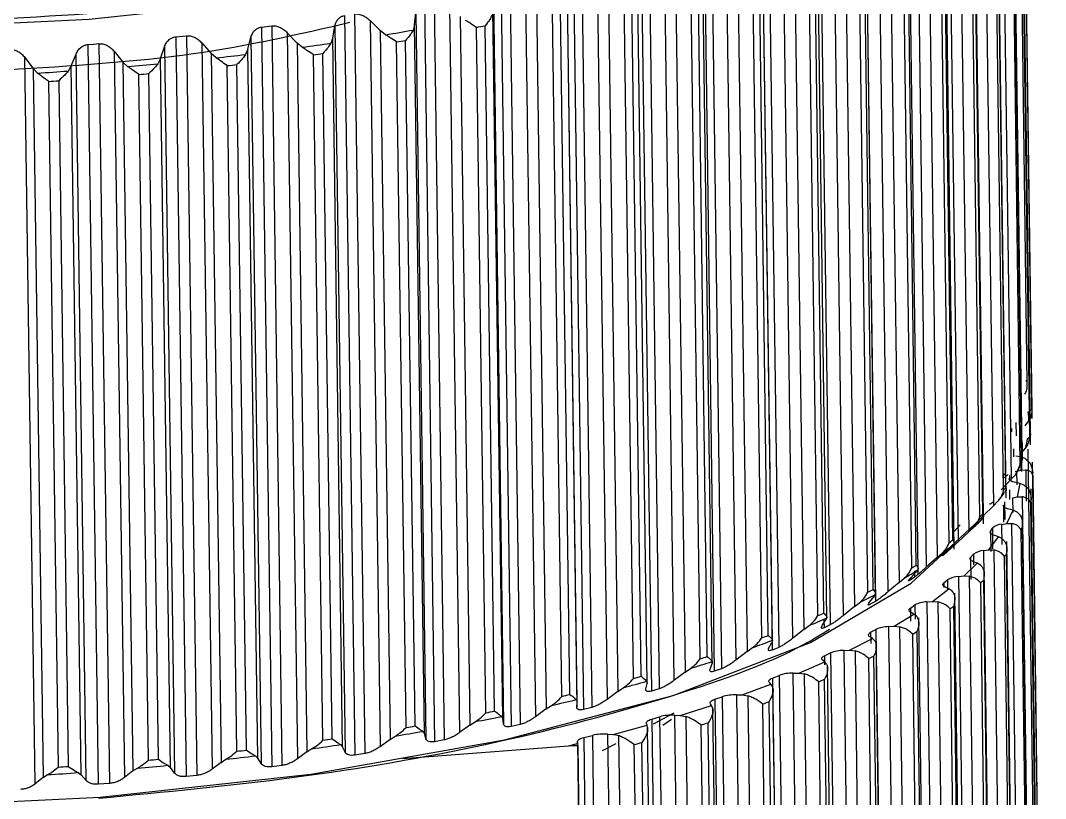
# Model space of a CAD drawing. Header units: millimetres. Extents: x 0 to 279, y 0 to 216.
# Drawn here: x 57.467 to 59.358, y 133.964 to 135.4 of the extents above; entities that cross this region are included whole.
import ezdxf

# ---------------------------------------------------------------- set-up
doc = ezdxf.new("R2010")
doc.units = ezdxf.units.MM

msp = doc.modelspace()

# ---------------------------------------------------------------- linework, layer by layer
at = {"color": 7, "linetype": 'Continuous', "lineweight": 25}
for p, q in [((59.3242, 134.731), (59.3075, 135.992)), ((59.333, 134.666), (59.3157, 135.9706)), ((59.3329, 134.687), (59.3161, 135.9484)), ((59.3332, 134.6815), (59.3164, 135.9429)), ((59.3302, 134.6171), (59.3129, 135.9219)), ((59.2965, 135.9073), (59.3139, 134.6028)), ((59.3289, 134.6318), (59.3121, 135.8935)), ((59.33, 134.6374), (59.3132, 135.899)), ((59.3143, 134.5681), (59.2969, 135.8733)), ((59.2769, 135.8583), (59.2943, 134.5535)), ((59.3112, 134.5822), (59.2944, 135.8442)), ((59.3138, 134.5877), (59.2971, 135.8497)), ((59.2854, 134.5195), (59.268, 135.825)), ((59.2248, 135.8231), (59.2427, 134.4859)), ((59.2443, 135.8097), (59.2617, 134.5045)), ((59.2804, 134.5328), (59.2636, 135.7952)), ((59.2845, 134.5383), (59.2677, 135.8006)), ((59.1787, 135.7756), (59.1965, 134.4381)), ((59.2437, 134.4714), (59.2263, 135.7773)), ((59.1987, 135.7618), (59.2161, 134.4563)), ((59.2421, 134.4895), (59.2253, 135.7522)), ((59.1894, 134.4243), (59.1719, 135.7305)), ((59.2366, 134.4842), (59.2198, 135.7468)), ((59.12, 135.7292), (59.1379, 134.3913)), ((59.1405, 135.7148), (59.158, 134.4091)), ((59.1801, 134.4365), (59.1632, 135.6994)), ((59.187, 134.4417), (59.1701, 135.7046)), ((59.0257, 135.6912), (59.044, 134.3282)), ((59.0492, 135.684), (59.0672, 134.3458)), ((59.1221, 134.4333), (59.1053, 135.6849)), ((59.07, 135.6692), (59.0876, 134.3631)), ((59.1194, 134.3951), (59.1025, 135.6583)), ((58.9419, 135.6481), (58.9603, 134.2848)), ((58.9667, 135.6404), (58.9847, 134.3018)), ((59.0436, 134.3871), (59.0268, 135.6408)), ((59.1111, 134.39), (59.0942, 135.6533)), ((58.9877, 135.6251), (59.0053, 134.3187)), ((58.8348, 135.602), (58.8533, 134.2384)), ((58.8471, 135.6069), (58.8656, 134.2433)), ((58.873, 135.5986), (58.8911, 134.2598)), ((59.0302, 134.3451), (59.0132, 135.6086)), ((59.0398, 134.35), (59.0228, 135.6135)), ((58.8941, 135.5828), (58.9117, 134.2762)), ((58.9545, 134.2973), (58.937, 135.5924)), ((58.7283, 135.5632), (58.7468, 134.1993)), ((58.7418, 135.5678), (58.7603, 134.2039)), ((58.9378, 134.3019), (58.9207, 135.5658)), ((58.9486, 134.3066), (58.9315, 135.5705)), ((58.7686, 135.5589), (58.7867, 134.2198)), ((58.7897, 135.5427), (58.8074, 134.2357)), ((58.8539, 134.2549), (58.8362, 135.558)), ((58.612, 135.5268), (58.6306, 134.1626)), ((58.6267, 135.5311), (58.6452, 134.1669)), ((58.8344, 134.2609), (58.8173, 135.525)), ((58.8464, 134.2654), (58.8293, 135.5295)), ((58.6542, 135.5216), (58.6724, 134.1823)), ((58.6751, 135.5049), (58.6929, 134.1977)), ((58.7431, 134.2123), (58.7253, 135.5199)), ((58.4866, 135.493), (58.5053, 134.1286)), ((58.5024, 135.497), (58.5211, 134.1326)), ((58.5305, 135.4869), (58.5489, 134.1473)), ((58.6227, 134.1764), (58.6049, 135.4843)), ((58.7208, 134.2222), (58.7036, 135.4866)), ((58.7339, 134.2264), (58.7167, 135.4908)), ((58.3698, 135.4657), (58.3885, 134.1011)), ((58.4749, 135.4728), (58.4932, 134.1331)), ((58.5511, 135.4697), (58.569, 134.1622)), ((58.353, 135.4621), (58.3718, 134.0974)), ((58.3983, 135.4549), (58.4167, 134.1151)), ((58.4936, 134.1431), (58.4757, 135.4506)), ((58.5975, 134.1861), (58.5803, 135.4507)), ((58.6117, 134.19), (58.5944, 135.4546)), ((58.212, 135.4342), (58.2308, 134.0693)), ((58.2296, 135.4374), (58.2484, 134.0726)), ((58.3393, 135.4421), (58.3577, 134.1022)), ((58.4185, 135.4373), (58.4364, 134.1296)), ((58.0644, 135.4095), (58.0833, 134.0445)), ((58.0827, 135.4123), (58.1017, 134.0473)), ((58.1938, 135.3924), (58.1963, 135.4145)), ((58.1963, 135.4145), (58.2148, 134.0745)), ((58.2584, 135.426), (58.2769, 134.086)), ((58.3564, 134.1122), (58.3384, 135.4199)), ((58.4654, 134.1528), (58.4481, 135.4177)), ((58.4805, 134.1564), (58.4632, 135.4212)), ((57.9111, 135.3881), (57.9301, 135.3906)), ((57.9301, 135.3906), (57.9491, 134.0254)), ((58.0428, 135.3681), (58.0468, 135.3902)), ((58.0468, 135.3902), (58.0655, 134.0499)), ((58.1116, 135.4002), (58.1305, 135.3816)), ((58.1116, 135.4002), (58.1302, 134.06)), ((58.1938, 135.3924), (58.1911, 135.3827)), ((58.2119, 134.0844), (58.1938, 135.3924)), ((58.278, 135.4079), (58.296, 134.1)), ((58.3413, 134.1258), (58.3238, 135.3908)), ((57.7532, 135.3703), (57.7727, 135.3723)), ((57.7727, 135.3723), (57.7918, 134.007)), ((57.9111, 135.3881), (57.9302, 134.023)), ((57.9589, 135.3778), (57.977, 135.3588)), ((57.9589, 135.3778), (57.9776, 134.0375)), ((58.1402, 135.3741), (58.1305, 135.3816)), ((58.1305, 135.3816), (58.1486, 134.0736)), ((58.3253, 134.1226), (58.3079, 135.3876)), ((57.5915, 135.3561), (57.6015, 135.3569)), ((57.6108, 133.9907), (57.5915, 135.3561)), ((57.6015, 135.3569), (57.6114, 135.3576)), ((57.6114, 135.3576), (57.6307, 133.9922)), ((57.7251, 135.33), (57.7323, 135.3519)), ((57.7323, 135.3519), (57.7511, 134.0113)), ((57.7532, 135.3703), (57.7723, 134.005)), ((57.8012, 135.3589), (57.8184, 135.3395)), ((57.8012, 135.3589), (57.82, 134.0184)), ((57.8862, 135.3472), (57.8919, 135.3693)), ((57.8919, 135.3693), (57.9106, 134.0289)), ((57.9864, 135.351), (57.977, 135.3588)), ((57.977, 135.3588), (57.9952, 134.0506)), ((58.0428, 135.3681), (58.0393, 135.3585)), ((58.0609, 134.0599), (58.0428, 135.3681)), ((58.1781, 134.0955), (58.1606, 135.3607)), ((58.1947, 134.0984), (58.1773, 135.3635)), ((57.5604, 135.3164), (57.5692, 135.3381)), ((57.5881, 133.9975), (57.5692, 135.3381)), ((57.6395, 135.3436), (57.6556, 135.3237)), ((57.6395, 135.3436), (57.6583, 134.003)), ((57.8274, 135.3315), (57.8184, 135.3395)), ((57.8184, 135.3395), (57.8367, 134.0311)), ((57.8862, 135.3472), (57.882, 135.3377)), ((57.9045, 134.039), (57.8862, 135.3472)), ((58.0246, 134.0718), (58.007, 135.3372)), ((58.0419, 134.0743), (58.0243, 135.3396)), ((57.4747, 135.3319), (57.4898, 135.3117)), ((57.4937, 133.9913), (57.4747, 135.3319)), ((57.5604, 135.3164), (57.5548, 135.3071)), ((57.5789, 134.0079), (57.5604, 135.3164)), ((57.6643, 135.3155), (57.6556, 135.3237)), ((57.6556, 135.3237), (57.674, 134.0153)), ((57.7251, 135.33), (57.7202, 135.3205)), ((57.7434, 134.0216), (57.7251, 135.33)), ((57.8658, 134.0517), (57.8481, 135.3171)), ((57.8837, 134.0537), (57.866, 135.3192)), ((57.498, 135.3033), (57.4898, 135.3117)), ((57.4898, 135.3117), (57.5083, 134.0032)), ((57.7027, 134.0352), (57.6849, 135.3008)), ((57.721, 134.0368), (57.7032, 135.3024)), ((57.5184, 135.2881), (57.5363, 134.0224)), ((57.5371, 135.2893), (57.5549, 134.0236)), ((59.3044, 134.6336), (59.304, 134.6586)), ((59.3203, 134.6522), (59.3272, 134.6612)), ((59.3117, 134.5948), (59.3028, 134.5964)), ((59.3139, 134.6028), (59.3214, 134.6116)), ((59.3489, 132.8783), (59.3259, 134.6091)), ((59.3132, 134.5704), (59.3117, 134.5948)), ((59.3201, 134.5917), (59.3117, 134.5948)), ((59.3577, 132.813), (59.3341, 134.5851)), ((59.2814, 134.5636), (59.2794, 134.5577)), ((59.2943, 134.5535), (59.3023, 134.5621)), ((59.3045, 134.5685), (59.3132, 134.5704)), ((59.3132, 134.5704), (59.3214, 134.5708)), ((59.3575, 132.8339), (59.3345, 134.5652)), ((59.3578, 132.8284), (59.3348, 134.5597)), ((59.2943, 134.5535), (59.276, 134.5344)), ((59.3114, 134.5456), (59.303, 134.5474)), ((59.3063, 134.5212), (59.3114, 134.5456)), ((59.3193, 134.5423), (59.3114, 134.5456)), ((59.2972, 134.5194), (59.3063, 134.5212)), ((59.3063, 134.5212), (59.315, 134.5213)), ((59.315, 134.5213), (59.3386, 132.7491)), ((59.3549, 132.7635), (59.3313, 134.5361)), ((59.2617, 134.5045), (59.2427, 134.4859)), ((59.2617, 134.5045), (59.2701, 134.513)), ((59.3535, 132.7782), (59.3305, 134.5099)), ((59.3546, 132.7838), (59.3316, 134.5154)), ((59.2864, 134.472), (59.2979, 134.4963)), ((59.2979, 134.4963), (59.2901, 134.4984)), ((59.3053, 134.4929), (59.2979, 134.4963)), ((59.339, 132.7141), (59.3154, 134.4871)), ((59.1898, 134.4577), (59.2006, 134.4696)), ((59.1919, 134.4375), (59.2272, 134.4706)), ((59.2161, 134.4563), (59.225, 134.4645)), ((59.224, 134.4669), (59.2189, 134.4611)), ((59.2244, 134.4653), (59.237, 134.4767)), ((59.2418, 134.4809), (59.237, 134.4767)), ((59.2562, 134.4575), (59.2598, 134.4635)), ((59.2769, 134.4704), (59.2864, 134.472)), ((59.2864, 134.472), (59.2954, 134.472)), ((59.2954, 134.472), (59.319, 132.6993)), ((59.3385, 132.7336), (59.3155, 134.4657)), ((59.2161, 134.4563), (59.1965, 134.4381)), ((59.2534, 134.4233), (59.2713, 134.4474)), ((59.2713, 134.4474), (59.2641, 134.4496)), ((59.2782, 134.4437), (59.2713, 134.4474)), ((59.3359, 132.7281), (59.3129, 134.4602)), ((59.1228, 134.3784), (59.1221, 134.4333)), ((59.1729, 134.4179), (59.1842, 134.4289)), ((59.1882, 134.4331), (59.1842, 134.4289)), ((59.3101, 132.665), (59.2865, 134.4385)), ((59.158, 134.4091), (59.1379, 134.3913)), ((59.158, 134.4091), (59.1672, 134.4171)), ((59.1763, 134.4195), (59.1696, 134.4138)), ((59.2196, 134.4095), (59.2247, 134.4153)), ((59.2435, 134.4219), (59.2534, 134.4233)), ((59.2435, 134.4219), (59.2674, 132.6313)), ((59.2534, 134.4233), (59.2628, 134.423)), ((59.2628, 134.423), (59.2864, 132.6499)), ((59.3051, 132.6783), (59.2821, 134.4109)), ((59.3092, 132.6838), (59.2861, 134.4163)), ((59.2076, 134.3752), (59.2319, 134.3989)), ((59.2319, 134.3989), (59.2253, 134.4013)), ((59.2381, 134.3951), (59.2319, 134.3989)), ((59.2684, 132.6165), (59.2448, 134.3905)), ((59.0444, 134.334), (59.0436, 134.3871)), ((59.0876, 134.3631), (59.097, 134.3709)), ((59.1161, 134.3732), (59.108, 134.3676)), ((59.1091, 134.3716), (59.1189, 134.3824)), ((59.1222, 134.3865), (59.1189, 134.3824)), ((59.1974, 134.3741), (59.2076, 134.3752)), ((59.1974, 134.3741), (59.2213, 132.583)), ((59.2076, 134.3752), (59.2172, 134.3748)), ((59.2172, 134.3748), (59.2409, 132.6012)), ((59.0876, 134.3631), (59.0672, 134.3458)), ((59.1492, 134.3282), (59.1797, 134.3513)), ((59.1703, 134.3622), (59.177, 134.3679)), ((59.1797, 134.3513), (59.1738, 134.3539)), ((59.1852, 134.3474), (59.1797, 134.3513)), ((59.2614, 132.6291), (59.2383, 134.3622)), ((59.2669, 132.6345), (59.2438, 134.3675)), ((59.0332, 134.3267), (59.0416, 134.3373)), ((59.0442, 134.3413), (59.0416, 134.3373)), ((59.2142, 132.569), (59.1904, 134.3434)), ((59.0053, 134.3187), (58.9847, 134.3018)), ((59.0053, 134.3187), (59.015, 134.3263)), ((59.044, 134.3282), (59.0344, 134.3228)), ((59.1087, 134.316), (59.1168, 134.3216)), ((59.1388, 134.3273), (59.1492, 134.3282)), ((59.1388, 134.3273), (59.1628, 132.5358)), ((59.1492, 134.3282), (59.1591, 134.3275)), ((59.1591, 134.3275), (59.1828, 132.5535)), ((59.2049, 132.581), (59.1817, 134.3144)), ((59.2118, 132.5863), (59.1886, 134.3197)), ((58.9459, 134.2836), (58.9528, 134.294)), ((58.9545, 134.2979), (58.9528, 134.294)), ((59.0786, 134.2824), (59.1151, 134.3049)), ((59.1151, 134.3049), (59.1099, 134.3076)), ((59.12, 134.3008), (59.1151, 134.3049)), ((59.1469, 132.5774), (59.1239, 134.2976)), ((58.9117, 134.2762), (58.8911, 134.2598)), ((58.9117, 134.2762), (58.9215, 134.2836)), ((58.9603, 134.2848), (58.9493, 134.2796)), ((59.0351, 134.2712), (59.0447, 134.2765)), ((59.0447, 134.2765), (59.0689, 132.4722)), ((59.068, 134.2818), (59.0786, 134.2824)), ((59.068, 134.2818), (59.0921, 132.4898)), ((59.0786, 134.2824), (59.0887, 134.2815)), ((59.0887, 134.2815), (59.1125, 132.5071)), ((58.8539, 134.2565), (58.8535, 134.2549)), ((58.9963, 134.2382), (59.0385, 134.2599)), ((59.0385, 134.2599), (59.0341, 134.2627)), ((59.0427, 134.2557), (59.0385, 134.2599)), ((59.136, 132.534), (59.1128, 134.2679)), ((59.1443, 132.5392), (59.121, 134.273)), ((58.8074, 134.2357), (58.8173, 134.2429)), ((58.8476, 134.2424), (58.8529, 134.2526)), ((58.8656, 134.2433), (58.8533, 134.2384)), ((58.9856, 134.2378), (58.9963, 134.2382)), ((58.9856, 134.2378), (59.0097, 132.4455)), ((58.9963, 134.2382), (59.0064, 134.2371)), ((59.0064, 134.2371), (59.0303, 132.4623)), ((59.0686, 132.5308), (59.0454, 134.2533)), ((58.7428, 134.2173), (58.7426, 134.2135)), ((58.8074, 134.2357), (58.7867, 134.2198)), ((58.9504, 134.2166), (58.9468, 134.2196)), ((58.95, 134.228), (58.961, 134.2331)), ((58.961, 134.2331), (58.9853, 132.4284)), ((59.0551, 132.4887), (59.0318, 134.223)), ((59.0647, 132.4936), (59.0414, 134.2279)), ((58.6929, 134.1977), (58.7028, 134.2046)), ((58.7389, 134.2034), (58.7426, 134.2135)), ((58.7603, 134.2039), (58.7468, 134.1993)), ((58.9026, 134.1959), (58.9504, 134.2166)), ((58.9539, 134.2123), (58.9504, 134.2166)), ((58.9795, 132.4406), (58.9556, 134.2107)), ((58.622, 134.1808), (58.6226, 134.1769)), ((58.6929, 134.1977), (58.6724, 134.1823)), ((58.854, 134.1867), (58.8662, 134.1916)), ((58.854, 134.1867), (58.8784, 132.3815)), ((58.8662, 134.1916), (58.8907, 132.3865)), ((58.8919, 134.1958), (58.9026, 134.1959)), ((58.8919, 134.1958), (58.9161, 132.403)), ((58.9026, 134.1959), (58.9128, 134.1945)), ((58.9128, 134.1945), (58.9368, 132.4194)), ((58.9628, 132.4452), (58.9394, 134.1798)), ((58.9736, 132.4499), (58.9502, 134.1845)), ((58.569, 134.1622), (58.5489, 134.1473)), ((58.569, 134.1622), (58.5789, 134.1689)), ((58.6206, 134.1669), (58.6226, 134.1769)), ((58.6452, 134.1669), (58.6306, 134.1626)), ((58.7983, 134.1557), (58.8513, 134.1753)), ((58.8513, 134.1753), (58.8485, 134.1784)), ((58.854, 134.171), (58.8513, 134.1753)), ((58.879, 132.3979), (58.855, 134.1696)), ((58.4923, 134.1469), (58.4936, 134.1431)), ((58.4932, 134.1331), (58.4936, 134.1431)), ((58.7475, 134.1476), (58.761, 134.1523)), ((58.7475, 134.1476), (58.772, 132.3421)), ((58.761, 134.1523), (58.7855, 132.3468)), ((58.7876, 134.1558), (58.7983, 134.1557)), ((58.7876, 134.1558), (58.8119, 132.3627)), ((58.7983, 134.1557), (58.8085, 134.1541)), ((58.8085, 134.1541), (58.8325, 132.3786)), ((58.8715, 132.4082), (58.8481, 134.1432)), ((58.4364, 134.1296), (58.4167, 134.1151)), ((58.4364, 134.1296), (58.4462, 134.1361)), ((58.5211, 134.1326), (58.5053, 134.1286)), ((58.6839, 134.1179), (58.7418, 134.1363)), ((58.7418, 134.1363), (58.7398, 134.1394)), ((58.7437, 134.1319), (58.7418, 134.1363)), ((58.7683, 132.3549), (58.7442, 134.1312)), ((58.8595, 132.4037), (58.8361, 134.1388)), ((58.296, 134.1), (58.3057, 134.1062)), ((58.3543, 134.116), (58.3564, 134.1122)), ((58.3577, 134.1022), (58.3564, 134.1122)), ((58.6313, 134.1109), (58.6459, 134.1153)), ((58.6313, 134.1109), (58.6559, 132.3051)), ((58.6721, 134.1219), (58.6341, 134.1019)), ((58.6459, 134.1153), (58.6705, 132.3094)), ((58.668, 134.1103), (58.6521, 134.099)), ((58.6733, 134.1182), (58.6839, 134.1179)), ((58.6733, 134.1182), (58.6977, 132.3248)), ((58.6839, 134.1179), (58.694, 134.116)), ((58.694, 134.116), (58.7181, 132.3401)), ((58.7591, 132.3689), (58.7355, 134.1043)), ((58.209, 134.0883), (58.2119, 134.0844)), ((58.296, 134.1), (58.2769, 134.086)), ((58.3885, 134.1011), (58.3718, 134.0974)), ((58.5602, 134.0826), (58.6226, 134.0997)), ((58.6226, 134.0997), (58.6214, 134.1029)), ((58.6237, 134.0953), (58.6226, 134.0997)), ((58.648, 132.3187), (58.6238, 134.0953)), ((58.746, 132.3647), (58.7224, 134.1001)), ((58.1486, 134.0736), (58.1302, 134.06)), ((58.1486, 134.0736), (58.1581, 134.0796)), ((58.2148, 134.0745), (58.2119, 134.0844)), ((58.2484, 134.0726), (58.2308, 134.0693)), ((58.4779, 134.0619), (58.4944, 134.0659)), ((58.4944, 134.0659), (58.4941, 134.0691)), ((58.4941, 134.0691), (58.5187, 132.2752)), ((58.506, 134.0769), (58.5218, 134.0809)), ((58.506, 134.0769), (58.5307, 132.2707)), ((58.5218, 134.0809), (58.5465, 132.2748)), ((58.5497, 134.0832), (58.5602, 134.0826)), ((58.5497, 134.0832), (58.5742, 132.2894)), ((58.5701, 134.0806), (58.5943, 132.3043)), ((58.637, 132.3322), (58.6133, 134.0678)), ((57.9952, 134.0506), (57.9776, 134.0375)), ((57.9952, 134.0506), (58.0044, 134.0564)), ((58.0573, 134.0639), (58.0609, 134.0599)), ((58.0655, 134.0499), (58.0609, 134.0599)), ((58.1017, 134.0473), (58.0833, 134.0445)), ((58.1723, 134.0381), (58.4779, 134.0619)), ((58.4947, 134.062), (58.519, 132.2845)), ((58.5648, 134.0654), (58.5396, 134.0521)), ((58.6229, 132.3283), (58.5992, 134.064)), ((57.8367, 134.0311), (57.82, 134.0184)), ((57.8367, 134.0311), (57.8456, 134.0367)), ((57.9001, 134.043), (57.9045, 134.039)), ((57.9106, 134.0289), (57.9045, 134.039)), ((57.5731, 134.0122), (57.5789, 134.0079)), ((57.674, 134.0153), (57.6583, 134.003)), ((57.674, 134.0153), (57.6825, 134.0207)), ((57.7383, 134.0257), (57.7434, 134.0216)), ((57.7511, 134.0113), (57.7434, 134.0216)), ((57.9491, 134.0254), (57.9302, 134.023)), ((57.5083, 134.0032), (57.4937, 133.9913)), ((57.5083, 134.0032), (57.5163, 134.0084)), ((57.5881, 133.9975), (57.5789, 134.0079)), ((57.6207, 133.9914), (57.6108, 133.9907)), ((57.6307, 133.9922), (57.6207, 133.9914)), ((57.7918, 134.007), (57.7723, 134.005))]:
    msp.add_line(p, q, dxfattribs=at)
at = {"color": 8, "linetype": 'Continuous', "lineweight": 25}
for p, q in [((59.2948, 134.6475), (59.2949, 134.641)), ((59.3145, 134.62), (59.315, 134.588)), ((59.2988, 134.6096), (59.299, 134.5948)), ((59.2913, 134.5608), (59.2915, 134.5499)), ((59.3045, 134.5685), (59.3049, 134.5434)), ((59.3214, 134.5708), (59.3221, 134.5129)), ((59.2909, 134.5549), (59.2909, 134.5528)), ((59.2912, 134.5339), (59.2914, 134.5161)), ((59.2801, 134.5061), (59.2805, 134.4747)), ((59.2821, 134.5121), (59.2825, 134.4795)), ((59.2972, 134.5194), (59.2976, 134.492)), ((59.2598, 134.4635), (59.2603, 134.4247)), ((59.2769, 134.4704), (59.2773, 134.4334)), ((59.2562, 134.4575), (59.2567, 134.4204)), ((59.2196, 134.4095), (59.2201, 134.3687)), ((59.2247, 134.4153), (59.225, 134.3959)), ((59.116, 134.3846), (59.1161, 134.3732)), ((59.1703, 134.3622), (59.1704, 134.3541)), ((59.177, 134.3679), (59.1772, 134.3488)), ((59.1087, 134.316), (59.109, 134.292)), ((59.1168, 134.3216), (59.1172, 134.2957)), ((58.9491, 134.2936), (58.9493, 134.2796)), ((59.0351, 134.2712), (59.0354, 134.2504)), ((58.95, 134.228), (58.9503, 134.211))]:
    msp.add_line(p, q, dxfattribs=at)
at = {"color": 8, "linetype": 'Continuous', "lineweight": 25, "flags": 128}
msp.add_lwpolyline([(55.1422, 136.1074), (55.113, 136.0686), (55.0775, 135.9499), (55.122, 135.8327), (55.2448, 135.7213), (55.4414, 135.6201), (55.7043, 135.5331), (56.0234, 135.4635), (56.3865, 135.4142), (56.7794, 135.3871), (57.1869, 135.3832), (57.5932, 135.4027), (57.9826, 135.4447), (58.3399, 135.5078), (58.6513, 135.5894), (58.9049, 135.6862), (59.091, 135.7947), (59.2024, 135.9105), (59.2351, 136.0292), (59.188, 136.1462), (59.188, 136.1462)], dxfattribs=at)
at = {"color": 7, "linetype": 'Continuous', "lineweight": 25, "flags": 128}
for points in [[(59.3017, 134.5677), (59.3017, 134.5677), (59.3045, 134.5685)], [(59.303, 134.5474), (59.3003, 134.5481), (59.2978, 134.5489), (59.2957, 134.5498), (59.2939, 134.5507), (59.2926, 134.5517), (59.2916, 134.5527), (59.291, 134.5538), (59.2909, 134.5549)], [(59.2901, 134.4984), (59.2875, 134.4991), (59.2853, 134.5), (59.2834, 134.5009), (59.282, 134.5019), (59.2809, 134.5029), (59.2802, 134.5039), (59.2799, 134.505), (59.2801, 134.5061)], [(59.2641, 134.4496), (59.2618, 134.4504), (59.2598, 134.4513), (59.2582, 134.4522), (59.257, 134.4532), (59.2562, 134.4543), (59.2558, 134.4554), (59.2558, 134.4565), (59.2562, 134.4575)], [(55.2676, 134.287), (55.463, 134.1857), (55.7258, 134.098), (56.0447, 134.028), (56.4075, 133.9783), (56.8002, 133.951), (57.2074, 133.947), (57.6135, 133.9667), (58.0026, 134.0091), (58.3596, 134.0726), (58.6708, 134.1547), (58.9243, 134.2524), (59.1102, 134.3616), (59.1919, 134.4375)], [(59.2253, 134.4013), (59.2232, 134.4022), (59.2215, 134.4031), (59.2201, 134.4041), (59.2192, 134.4052), (59.2186, 134.4062), (59.2185, 134.4073), (59.2188, 134.4084), (59.2196, 134.4095)], [(59.1738, 134.3539), (59.1719, 134.3548), (59.1705, 134.3558), (59.1694, 134.3568), (59.1687, 134.3579), (59.1685, 134.359), (59.1687, 134.36), (59.1693, 134.3611), (59.1703, 134.3622)], [(59.1099, 134.3076), (59.1083, 134.3086), (59.1071, 134.3096), (59.1063, 134.3106), (59.106, 134.3117), (59.106, 134.3128), (59.1065, 134.3139), (59.1074, 134.3149), (59.1087, 134.316)], [(59.0341, 134.2627), (59.0328, 134.2637), (59.0319, 134.2648), (59.0313, 134.2658), (59.0313, 134.2669), (59.0316, 134.268), (59.0324, 134.2691), (59.0335, 134.2701), (59.0351, 134.2712)], [(58.9468, 134.2196), (58.9457, 134.2206), (58.9451, 134.2216), (58.9449, 134.2227), (58.9451, 134.2238), (58.9457, 134.2249), (58.9468, 134.226), (58.9482, 134.227), (58.95, 134.228)], [(58.8485, 134.1784), (58.8477, 134.1794), (58.8474, 134.1805), (58.8474, 134.1816), (58.8479, 134.1827), (58.8489, 134.1837), (58.8502, 134.1848), (58.8519, 134.1858), (58.854, 134.1867)], [(58.7398, 134.1394), (58.7393, 134.1405), (58.7393, 134.1415), (58.7396, 134.1426), (58.7404, 134.1437), (58.7416, 134.1448), (58.7432, 134.1458), (58.7452, 134.1467), (58.7475, 134.1476)], [(58.6214, 134.1029), (58.6212, 134.104), (58.6215, 134.1051), (58.6221, 134.1061), (58.6232, 134.1072), (58.6247, 134.1082), (58.6265, 134.1092), (58.6287, 134.1101), (58.6313, 134.1109)], [(58.4941, 134.0691), (58.4942, 134.0702), (58.4947, 134.0712), (58.4957, 134.0723), (58.497, 134.0734), (58.4987, 134.0743), (58.5008, 134.0753), (58.5033, 134.0761), (58.506, 134.0769)]]:
    msp.add_lwpolyline(points, dxfattribs=at)
at = {"color": 7, "linetype": 'Continuous', "lineweight": 25}
for centre, radius, start, end in [((57.3891, 140.0257), 4.7282, 281.2052, 281.4023), ((57.2781, 140.6254), 5.3216, 279.3228, 279.8789), ((57.1916, 141.1835), 5.8864, 277.76025, 278.28028), ((57.2787, 140.6244), 5.337, 279.5109, 279.6927), ((57.1281, 141.6799), 6.3869, 276.28649, 276.77904), ((57.1919, 141.1841), 5.9034, 277.93602, 278.10602), ((57.0857, 142.0941), 6.8032, 274.87905, 275.35134), ((57.1282, 141.6819), 6.4054, 276.45286, 276.61388), ((57.0611, 142.4083), 7.1184, 273.5187, 273.97698), ((57.0857, 142.0973), 6.8229, 275.03847, 275.19287), ((57.0611, 142.4124), 7.139, 273.67329, 273.8231), ((59.1234, 134.6673), 0.2107, 17.5797, 19.1452), ((59.1418, 134.6582), 0.1854, 0.913, 6.12), ((59.1475, 134.6729), 0.1859, 2.6676, 4.3701), ((59.1354, 134.6746), 0.1981, 347.5388, 349.1709), ((59.1298, 134.6599), 0.1976, 345.8579, 350.8497), ((59.0817, 134.677), 0.2488, 332.4905, 336.7736), ((59.0872, 134.6917), 0.2494, 333.9317, 335.332), ((59.1489, 134.551), 0.1861, 2.6663, 4.3676), ((58.9993, 134.7279), 0.3457, 321.5563, 324.9964), ((59.0046, 134.7428), 0.3467, 322.7131, 323.8377), ((59.1368, 134.5527), 0.1983, 347.5475, 349.1787), ((58.8908, 134.8442), 0.4992, 313.8429, 314.725), ((58.8859, 134.829), 0.4978, 312.9359, 315.6346), ((59.278, 134.4434), 0.0271, 92.4793, 132.2069), ((59.0886, 134.5699), 0.2496, 333.9476, 335.3473), ((58.7458, 134.9933), 0.7139, 306.1728, 308.2954), ((58.7504, 135.0091), 0.7159, 306.8857, 307.5795), ((59.245, 134.3876), 0.0343, 92.5268, 126.2575), ((59.006, 134.6209), 0.3469, 322.7324, 323.8567), ((58.5887, 135.2468), 1.0035, 301.3723, 301.9264), ((58.5847, 135.2303), 1.0005, 300.8032, 302.4984), ((59.1991, 134.3318), 0.0424, 92.2499, 121.4416), ((58.4122, 135.5619), 1.3648, 296.922, 297.3735), ((58.8923, 134.7222), 0.4993, 313.8627, 314.7449), ((58.4087, 135.5445), 1.3607, 296.4585, 297.8398), ((59.1403, 134.2764), 0.0509, 91.7463, 117.4707), ((58.7518, 134.8869), 0.7159, 306.9048, 307.5987), ((58.2247, 135.9357), 1.7931, 292.8687, 294.0182), ((58.2277, 135.9543), 1.7985, 293.2542, 293.63), ((59.0692, 134.2219), 0.0598, 91.0824, 114.1374), ((58.0395, 136.3985), 2.2917, 289.8405, 290.8168), ((58.0419, 136.4186), 2.2986, 290.1679, 290.487), ((58.5902, 135.1244), 1.0033, 301.3899, 301.9441), ((58.9859, 134.1691), 0.0687, 90.3015, 111.2916), ((57.8596, 136.9228), 2.846, 287.2356, 288.0808), ((57.8615, 136.9445), 2.8546, 287.5189, 287.7952), ((58.4137, 135.4393), 1.3644, 296.9379, 297.3896), ((57.6909, 137.4938), 3.4414, 284.9535, 285.6983), ((57.6923, 137.5172), 3.4519, 285.2032, 285.4466), ((58.8912, 134.1186), 0.0772, 89.4307, 108.8241), ((58.2292, 135.8314), 1.7977, 293.2686, 293.6445), ((57.5384, 138.0933), 4.06, 282.9202, 283.5874), ((57.5394, 138.1186), 4.0724, 283.1439, 283.3619), ((58.7854, 134.0708), 0.085, 88.4859, 106.654), ((58.0435, 136.2952), 2.2975, 290.1807, 290.4999), ((57.4066, 138.7273), 4.6955, 281.2834, 281.4818), ((57.4061, 138.7002), 4.6812, 281.0799, 281.6868), ((58.6693, 134.0265), 0.0918, 87.4748, 104.7206), ((57.8631, 136.8206), 2.853, 287.5303, 287.8067), ((57.2962, 139.2917), 5.2828, 279.3899, 279.9499), ((57.2964, 139.3206), 5.299, 279.5777, 279.7608), ((57.2098, 139.8752), 5.8603, 277.99211, 278.16328), ((58.5436, 133.9861), 0.0973, 86.3998, 102.978), ((57.6939, 137.3929), 3.4498, 285.2131, 285.4567), ((57.1462, 140.3686), 6.3578, 276.49866, 276.6608), ((57.2098, 139.8445), 5.8424, 277.8164, 278.3401), ((57.1038, 140.7801), 6.7715, 275.07434, 275.22982), ((57.1465, 140.3364), 6.3383, 276.33215, 276.82822), ((57.0797, 141.0579), 7.063, 273.54439, 274.006), ((57.0792, 141.0924), 7.0847, 273.69949, 273.85036), ((57.1042, 140.7466), 6.7508, 274.91459, 275.39029)]:
    msp.add_arc(centre, radius, start, end, dxfattribs=at)
for points, knots in [([(55.1368, 135.8399), (55.1693, 135.8049), (55.2364, 135.7328), (55.4284, 135.6329), (55.6918, 135.5428), (56.0237, 135.4698), (56.4034, 135.4188), (56.8062, 135.3929), (57.2077, 135.3896), (57.465, 135.4054), (57.5899, 135.413)], [0, 0, 0, 0, 0.116516, 0.240011, 0.368641, 0.5, 0.631359, 0.759989, 0.883484, 1, 1, 1, 1]), ([(58.0468, 135.3902), (58.0475, 135.3928), (58.0487, 135.3977), (58.0528, 135.4036), (58.058, 135.4078), (58.0623, 135.4089), (58.0644, 135.4095)], [0, 0, 0, 0, 0.28775, 0.55422, 0.783666, 1, 1, 1, 1]), ([(58.0827, 135.4123), (58.0849, 135.4124), (58.0895, 135.4127), (58.0971, 135.4104), (58.1048, 135.4064), (58.1093, 135.4023), (58.1116, 135.4002)], [0, 0, 0, 0, 0.216357, 0.445782, 0.71228, 1, 1, 1, 1]), ([(58.3365, 135.4102), (58.3353, 135.4076), (58.3323, 135.4011), (58.327, 135.3946), (58.3238, 135.3908)], [0, 0, 0, 0, 0.406364, 1, 1, 1, 1]), ([(57.4418, 135.3096), (57.5595, 135.3168), (57.7887, 135.3309), (57.9809, 135.3754), (58.0743, 135.397)], [0, 0, 0, 0, 0.5139526, 1, 1, 1, 1]), ([(57.9301, 135.3906), (57.9324, 135.3906), (57.9371, 135.3908), (57.9447, 135.3883), (57.9523, 135.3841), (57.9566, 135.38), (57.9589, 135.3778)], [0, 0, 0, 0, 0.216357, 0.445782, 0.71228, 1, 1, 1, 1]), ([(58.3079, 135.3876), (58.3043, 135.3901), (58.2981, 135.3943), (58.2908, 135.3987), (58.2879, 135.4005)], [0, 0, 0, 0, 0.593636, 1, 1, 1, 1]), ([(57.7727, 135.3723), (57.775, 135.3723), (57.7798, 135.3724), (57.7874, 135.3697), (57.7949, 135.3654), (57.799, 135.3611), (57.8012, 135.3589)], [0, 0, 0, 0, 0.216357, 0.445782, 0.71228, 1, 1, 1, 1]), ([(57.8919, 135.3693), (57.8927, 135.3718), (57.8943, 135.3767), (57.8989, 135.3825), (57.9045, 135.3866), (57.909, 135.3877), (57.9111, 135.3881)], [0, 0, 0, 0, 0.2877497, 0.5542199, 0.7836665, 1, 1, 1, 1]), ([(58.1606, 135.3607), (58.1568, 135.3633), (58.1504, 135.3676), (58.1431, 135.3722), (58.1402, 135.3741)], [0, 0, 0, 0, 0.593636, 1, 1, 1, 1]), ([(58.1911, 135.3827), (58.1897, 135.3801), (58.1862, 135.3737), (58.1806, 135.3673), (58.1773, 135.3635)], [0, 0, 0, 0, 0.406364, 1, 1, 1, 1]), ([(57.5692, 135.3381), (57.5704, 135.3406), (57.5727, 135.3455), (57.5782, 135.351), (57.5845, 135.3549), (57.5892, 135.3557), (57.5915, 135.3561)], [0, 0, 0, 0, 0.2877497, 0.5542199, 0.7836665, 1, 1, 1, 1]), ([(57.6114, 135.3576), (57.6138, 135.3576), (57.6187, 135.3575), (57.6261, 135.3547), (57.6335, 135.3502), (57.6374, 135.3458), (57.6395, 135.3436)], [0, 0, 0, 0, 0.216357, 0.445782, 0.71228, 1, 1, 1, 1]), ([(57.7323, 135.3519), (57.7333, 135.3544), (57.7353, 135.3593), (57.7404, 135.365), (57.7463, 135.369), (57.7509, 135.3699), (57.7532, 135.3703)], [0, 0, 0, 0, 0.2877497, 0.5542199, 0.7836665, 1, 1, 1, 1]), ([(58.0393, 135.3585), (58.0377, 135.3559), (58.0337, 135.3496), (58.0278, 135.3433), (58.0243, 135.3396)], [0, 0, 0, 0, 0.406364, 1, 1, 1, 1]), ([(57.4473, 135.3466), (57.4497, 135.3466), (57.4546, 135.3464), (57.462, 135.3434), (57.4691, 135.3387), (57.4728, 135.3342), (57.4747, 135.3319)], [0, 0, 0, 0, 0.216357, 0.445782, 0.71228, 1, 1, 1, 1]), ([(57.882, 135.3377), (57.8802, 135.3352), (57.8757, 135.3289), (57.8696, 135.3228), (57.866, 135.3192)], [0, 0, 0, 0, 0.406364, 1, 1, 1, 1]), ([(58.007, 135.3372), (58.0031, 135.3398), (57.9965, 135.3443), (57.9893, 135.3491), (57.9864, 135.351)], [0, 0, 0, 0, 0.5936359, 1, 1, 1, 1]), ([(57.6849, 135.3008), (57.6809, 135.3036), (57.6741, 135.3084), (57.6671, 135.3135), (57.6643, 135.3155)], [0, 0, 0, 0, 0.593636, 1, 1, 1, 1]), ([(57.7202, 135.3205), (57.7182, 135.318), (57.7133, 135.3119), (57.707, 135.3059), (57.7032, 135.3024)], [0, 0, 0, 0, 0.406364, 1, 1, 1, 1]), ([(57.8481, 135.3171), (57.8441, 135.3199), (57.8374, 135.3245), (57.8303, 135.3295), (57.8274, 135.3315)], [0, 0, 0, 0, 0.5936359, 1, 1, 1, 1]), ([(57.5184, 135.2881), (57.5144, 135.291), (57.5075, 135.296), (57.5008, 135.3012), (57.498, 135.3033)], [0, 0, 0, 0, 0.5936359, 1, 1, 1, 1]), ([(57.5548, 135.3071), (57.5527, 135.3046), (57.5474, 135.2986), (57.5409, 135.2928), (57.5371, 135.2893)], [0, 0, 0, 0, 0.406364, 1, 1, 1, 1]), ([(59.3198, 134.7105), (59.3212, 134.7131), (59.3244, 134.7196), (59.3243, 134.7267), (59.3242, 134.731)], [0, 0, 0, 0, 0.406364, 1, 1, 1, 1]), ([(59.3329, 134.687), (59.3325, 134.6853), (59.3319, 134.6821), (59.328, 134.6793), (59.3262, 134.678)], [0, 0, 0, 0, 0.53092, 1, 1, 1, 1]), ([(59.3272, 134.6612), (59.3288, 134.6638), (59.3325, 134.6701), (59.3329, 134.6773), (59.3332, 134.6815)], [0, 0, 0, 0, 0.406364, 1, 1, 1, 1]), ([(59.33, 134.6374), (59.33, 134.6357), (59.3299, 134.6325), (59.3265, 134.6298), (59.3249, 134.6285)], [0, 0, 0, 0, 0.511493, 1, 1, 1, 1]), ([(59.3214, 134.6116), (59.3231, 134.6142), (59.3273, 134.6204), (59.3283, 134.6276), (59.3289, 134.6318)], [0, 0, 0, 0, 0.406364, 1, 1, 1, 1]), ([(59.3023, 134.5621), (59.3042, 134.5646), (59.3089, 134.5708), (59.3104, 134.5779), (59.3112, 134.5822)], [0, 0, 0, 0, 0.406364, 1, 1, 1, 1]), ([(59.3138, 134.5877), (59.3141, 134.586), (59.3146, 134.5828), (59.3117, 134.5802), (59.3103, 134.5789)], [0, 0, 0, 0, 0.501484, 1, 1, 1, 1]), ([(59.3201, 134.5917), (59.3221, 134.5902), (59.3266, 134.5871), (59.3326, 134.5781), (59.3337, 134.5703), (59.3345, 134.5652)], [0, 0, 0, 0, 0.2261958, 0.4992887, 1, 1, 1, 1]), ([(59.2794, 134.5577), (59.2793, 134.5571), (59.2791, 134.556), (59.281, 134.5565), (59.2843, 134.5584), (59.2875, 134.561), (59.2892, 134.5623)], [0, 0, 0, 0, 0.216357, 0.445782, 0.71228, 1, 1, 1, 1]), ([(59.3348, 134.5597), (59.3342, 134.5619), (59.3333, 134.5655), (59.3277, 134.5692), (59.3233, 134.5703), (59.3214, 134.5708)], [0, 0, 0, 0, 0.5007111, 0.7737886, 1, 1, 1, 1]), ([(59.3193, 134.5423), (59.3212, 134.5408), (59.3254, 134.5375), (59.3307, 134.5285), (59.3312, 134.5206), (59.3316, 134.5154)], [0, 0, 0, 0, 0.226196, 0.499289, 1, 1, 1, 1]), ([(59.2701, 134.513), (59.2722, 134.5155), (59.2772, 134.5215), (59.2792, 134.5286), (59.2804, 134.5328)], [0, 0, 0, 0, 0.406364, 1, 1, 1, 1]), ([(59.2845, 134.5383), (59.285, 134.5367), (59.286, 134.5334), (59.2837, 134.5309), (59.2825, 134.5296)], [0, 0, 0, 0, 0.5014836, 1, 1, 1, 1]), ([(59.3305, 134.5099), (59.3295, 134.5122), (59.328, 134.5158), (59.3217, 134.5197), (59.3171, 134.5208), (59.315, 134.5213)], [0, 0, 0, 0, 0.500711, 0.773789, 1, 1, 1, 1]), ([(59.2555, 134.5091), (59.2553, 134.5086), (59.2547, 134.5075), (59.256, 134.5079), (59.2587, 134.5098), (59.2617, 134.5122), (59.2633, 134.5135)], [0, 0, 0, 0, 0.216357, 0.445782, 0.71228, 1, 1, 1, 1]), ([(59.2427, 134.4859), (59.2404, 134.4837), (59.2361, 134.4794), (59.2306, 134.4739), (59.2263, 134.4694), (59.2248, 134.4677), (59.224, 134.4669)], [0, 0, 0, 0, 0.28775, 0.55422, 0.783666, 1, 1, 1, 1]), ([(59.225, 134.4645), (59.2272, 134.467), (59.2326, 134.4729), (59.2351, 134.48), (59.2366, 134.4842)], [0, 0, 0, 0, 0.406364, 1, 1, 1, 1]), ([(59.2421, 134.4895), (59.2429, 134.4879), (59.2444, 134.4846), (59.2426, 134.4822), (59.2418, 134.4809)], [0, 0, 0, 0, 0.501484, 1, 1, 1, 1]), ([(59.3053, 134.4929), (59.3071, 134.4913), (59.3109, 134.488), (59.3155, 134.4788), (59.3155, 134.4709), (59.3155, 134.4657)], [0, 0, 0, 0, 0.226196, 0.499289, 1, 1, 1, 1]), ([(59.2189, 134.4611), (59.2184, 134.4605), (59.2175, 134.4594), (59.2182, 134.4598), (59.2204, 134.4616), (59.223, 134.464), (59.2244, 134.4653)], [0, 0, 0, 0, 0.216357, 0.445782, 0.71228, 1, 1, 1, 1]), ([(59.3129, 134.4602), (59.3115, 134.4625), (59.3095, 134.4661), (59.3025, 134.4702), (59.2976, 134.4714), (59.2954, 134.472)], [0, 0, 0, 0, 0.500711, 0.773789, 1, 1, 1, 1]), ([(59.1672, 134.4171), (59.1695, 134.4195), (59.1753, 134.4253), (59.1783, 134.4323), (59.1801, 134.4365)], [0, 0, 0, 0, 0.406364, 1, 1, 1, 1]), ([(59.1965, 134.4381), (59.1942, 134.4359), (59.1898, 134.4318), (59.1839, 134.4264), (59.1791, 134.422), (59.1772, 134.4203), (59.1763, 134.4195)], [0, 0, 0, 0, 0.28775, 0.55422, 0.783666, 1, 1, 1, 1]), ([(59.187, 134.4417), (59.188, 134.44), (59.19, 134.4367), (59.1888, 134.4343), (59.1882, 134.4331)], [0, 0, 0, 0, 0.501484, 1, 1, 1, 1]), ([(59.2782, 134.4437), (59.2798, 134.4421), (59.2833, 134.4387), (59.2871, 134.4294), (59.2865, 134.4214), (59.2861, 134.4163)], [0, 0, 0, 0, 0.226196, 0.499289, 1, 1, 1, 1]), ([(59.1696, 134.4138), (59.169, 134.4133), (59.1676, 134.4122), (59.1678, 134.4126), (59.1693, 134.4143), (59.1717, 134.4166), (59.1729, 134.4179)], [0, 0, 0, 0, 0.216357, 0.445782, 0.71228, 1, 1, 1, 1]), ([(59.2821, 134.4109), (59.2804, 134.4132), (59.2778, 134.4168), (59.2702, 134.421), (59.2651, 134.4224), (59.2628, 134.423)], [0, 0, 0, 0, 0.500711, 0.773789, 1, 1, 1, 1]), ([(59.097, 134.3709), (59.0995, 134.3732), (59.1056, 134.3789), (59.1091, 134.3859), (59.1111, 134.39)], [0, 0, 0, 0, 0.406364, 1, 1, 1, 1]), ([(59.1379, 134.3913), (59.1355, 134.3892), (59.131, 134.3851), (59.1247, 134.3798), (59.1195, 134.3756), (59.1172, 134.374), (59.1161, 134.3732)], [0, 0, 0, 0, 0.28775, 0.55422, 0.783666, 1, 1, 1, 1]), ([(59.1194, 134.3951), (59.1209, 134.3931), (59.1233, 134.3898), (59.1225, 134.3874), (59.1222, 134.3865)], [0, 0, 0, 0, 0.593636, 1, 1, 1, 1]), ([(59.2381, 134.3951), (59.2396, 134.3935), (59.2426, 134.39), (59.2457, 134.3807), (59.2445, 134.3728), (59.2438, 134.3675)], [0, 0, 0, 0, 0.231557, 0.48086, 1, 1, 1, 1]), ([(59.108, 134.3676), (59.1072, 134.3671), (59.1055, 134.366), (59.105, 134.3664), (59.106, 134.3681), (59.108, 134.3704), (59.1091, 134.3716)], [0, 0, 0, 0, 0.216357, 0.445782, 0.71228, 1, 1, 1, 1]), ([(59.2383, 134.3622), (59.2362, 134.3646), (59.2331, 134.3682), (59.2249, 134.3726), (59.2196, 134.3741), (59.2172, 134.3748)], [0, 0, 0, 0, 0.500711, 0.773789, 1, 1, 1, 1]), ([(59.0398, 134.35), (59.0415, 134.348), (59.0445, 134.3446), (59.0443, 134.3423), (59.0442, 134.3413)], [0, 0, 0, 0, 0.593636, 1, 1, 1, 1]), ([(59.015, 134.3263), (59.0176, 134.3286), (59.024, 134.3341), (59.0279, 134.341), (59.0302, 134.3451)], [0, 0, 0, 0, 0.406364, 1, 1, 1, 1]), ([(59.0672, 134.3458), (59.0647, 134.3437), (59.0601, 134.3398), (59.0535, 134.3347), (59.0479, 134.3305), (59.0453, 134.3289), (59.044, 134.3282)], [0, 0, 0, 0, 0.28775, 0.55422, 0.783666, 1, 1, 1, 1]), ([(59.1852, 134.3474), (59.1866, 134.3457), (59.1891, 134.3423), (59.1915, 134.3329), (59.1898, 134.3252), (59.1886, 134.3197)], [0, 0, 0, 0, 0.238916, 0.459479, 1, 1, 1, 1]), ([(59.0344, 134.3228), (59.0334, 134.3223), (59.0314, 134.3213), (59.0303, 134.3217), (59.0307, 134.3233), (59.0324, 134.3256), (59.0332, 134.3267)], [0, 0, 0, 0, 0.216357, 0.445782, 0.71228, 1, 1, 1, 1]), ([(59.1817, 134.3144), (59.1793, 134.3169), (59.1757, 134.3206), (59.167, 134.3252), (59.1615, 134.3268), (59.1591, 134.3275)], [0, 0, 0, 0, 0.500711, 0.773789, 1, 1, 1, 1]), ([(58.9215, 134.2836), (58.9242, 134.2858), (58.9309, 134.2912), (58.9352, 134.2979), (58.9378, 134.3019)], [0, 0, 0, 0, 0.406364, 1, 1, 1, 1]), ([(58.9486, 134.3066), (58.9506, 134.3046), (58.954, 134.3012), (58.9544, 134.2988), (58.9545, 134.2979)], [0, 0, 0, 0, 0.593636, 1, 1, 1, 1]), ([(58.9847, 134.3018), (58.9823, 134.2999), (58.9775, 134.296), (58.9706, 134.291), (58.9647, 134.2871), (58.9617, 134.2855), (58.9603, 134.2848)], [0, 0, 0, 0, 0.2877497, 0.5542199, 0.7836665, 1, 1, 1, 1]), ([(59.12, 134.3008), (59.1212, 134.299), (59.1233, 134.2957), (59.1243, 134.2892), (59.124, 134.2818), (59.1221, 134.2762), (59.121, 134.273)], [0, 0, 0, 0, 0.245696, 0.441022, 0.687524, 1, 1, 1, 1]), ([(57.6103, 133.965), (57.7322, 133.9765), (57.9833, 134.0003), (58.337, 134.0622), (58.654, 134.1454), (58.8667, 134.2194), (58.9439, 134.2674), (58.9592, 134.2769)], [0, 0, 0, 0, 0.21876, 0.450624, 0.692127, 0.938755, 1, 1, 1, 1]), ([(58.9493, 134.2796), (58.9482, 134.2791), (58.9458, 134.2782), (58.9442, 134.2786), (58.9439, 134.2802), (58.9452, 134.2824), (58.9459, 134.2836)], [0, 0, 0, 0, 0.216357, 0.445782, 0.71228, 1, 1, 1, 1]), ([(59.1128, 134.2679), (59.1101, 134.2704), (59.1059, 134.2743), (59.0968, 134.279), (59.0912, 134.2807), (59.0887, 134.2815)], [0, 0, 0, 0, 0.500711, 0.773789, 1, 1, 1, 1]), ([(58.8173, 134.2429), (58.8201, 134.245), (58.8269, 134.2503), (58.8316, 134.257), (58.8344, 134.2609)], [0, 0, 0, 0, 0.406364, 1, 1, 1, 1]), ([(58.8464, 134.2654), (58.8487, 134.2633), (58.8526, 134.2598), (58.8535, 134.2574), (58.8539, 134.2565)], [0, 0, 0, 0, 0.5936359, 1, 1, 1, 1]), ([(58.8911, 134.2598), (58.8886, 134.2579), (58.8838, 134.2541), (58.8767, 134.2493), (58.8703, 134.2455), (58.8671, 134.244), (58.8656, 134.2433)], [0, 0, 0, 0, 0.28775, 0.55422, 0.783666, 1, 1, 1, 1]), ([(59.0427, 134.2557), (59.0436, 134.254), (59.0453, 134.2508), (59.0459, 134.2443), (59.0451, 134.2368), (59.0427, 134.231), (59.0414, 134.2279)], [0, 0, 0, 0, 0.23095, 0.4265, 0.682632, 1, 1, 1, 1]), ([(58.8533, 134.2384), (58.8519, 134.2379), (58.8492, 134.237), (58.847, 134.2374), (58.8462, 134.2391), (58.8471, 134.2413), (58.8476, 134.2424)], [0, 0, 0, 0, 0.216357, 0.445782, 0.71228, 1, 1, 1, 1]), ([(59.0318, 134.223), (59.0288, 134.2255), (59.0242, 134.2295), (59.0146, 134.2344), (59.009, 134.2363), (59.0064, 134.2371)], [0, 0, 0, 0, 0.500711, 0.773789, 1, 1, 1, 1]), ([(58.7028, 134.2046), (58.7057, 134.2067), (58.7127, 134.2118), (58.7177, 134.2183), (58.7208, 134.2222)], [0, 0, 0, 0, 0.406364, 1, 1, 1, 1]), ([(58.7339, 134.2264), (58.7364, 134.2243), (58.7407, 134.2207), (58.7422, 134.2183), (58.7428, 134.2173)], [0, 0, 0, 0, 0.593636, 1, 1, 1, 1]), ([(58.7867, 134.2198), (58.7842, 134.218), (58.7794, 134.2144), (58.7721, 134.2097), (58.7655, 134.206), (58.762, 134.2046), (58.7603, 134.2039)], [0, 0, 0, 0, 0.28775, 0.55422, 0.783666, 1, 1, 1, 1]), ([(58.7468, 134.1993), (58.7453, 134.1989), (58.7423, 134.198), (58.7395, 134.1985), (58.7381, 134.2002), (58.7386, 134.2023), (58.7389, 134.2034)], [0, 0, 0, 0, 0.216357, 0.445782, 0.71228, 1, 1, 1, 1]), ([(58.9539, 134.2123), (58.9545, 134.2108), (58.9558, 134.2077), (58.9559, 134.2012), (58.9546, 134.1935), (58.9518, 134.1877), (58.9502, 134.1845)], [0, 0, 0, 0, 0.206277, 0.413551, 0.677864, 1, 1, 1, 1]), ([(58.5789, 134.1689), (58.5818, 134.1709), (58.5889, 134.1759), (58.5943, 134.1823), (58.5975, 134.1861)], [0, 0, 0, 0, 0.406364, 1, 1, 1, 1]), ([(58.6117, 134.19), (58.6145, 134.1878), (58.6192, 134.1842), (58.6212, 134.1817), (58.622, 134.1808)], [0, 0, 0, 0, 0.593636, 1, 1, 1, 1]), ([(58.6724, 134.1823), (58.67, 134.1804), (58.6652, 134.1769), (58.6577, 134.1725), (58.6508, 134.1689), (58.6471, 134.1676), (58.6452, 134.1669)], [0, 0, 0, 0, 0.28775, 0.55422, 0.783666, 1, 1, 1, 1]), ([(58.9394, 134.1798), (58.9361, 134.1824), (58.931, 134.1865), (58.9211, 134.1917), (58.9154, 134.1936), (58.9128, 134.1945)], [0, 0, 0, 0, 0.500711, 0.773789, 1, 1, 1, 1]), ([(58.6306, 134.1626), (58.6289, 134.1622), (58.6256, 134.1614), (58.6223, 134.162), (58.6203, 134.1637), (58.6205, 134.1658), (58.6206, 134.1669)], [0, 0, 0, 0, 0.2163567, 0.4457821, 0.7122805, 1, 1, 1, 1]), ([(58.854, 134.171), (58.8545, 134.1691), (58.8555, 134.1656), (58.8546, 134.1561), (58.8508, 134.1486), (58.8481, 134.1432)], [0, 0, 0, 0, 0.240331, 0.4608, 1, 1, 1, 1]), ([(58.4462, 134.1361), (58.4492, 134.138), (58.4563, 134.1428), (58.462, 134.1491), (58.4654, 134.1528)], [0, 0, 0, 0, 0.4063641, 1, 1, 1, 1]), ([(58.4805, 134.1564), (58.4835, 134.1542), (58.4886, 134.1504), (58.4912, 134.1479), (58.4923, 134.1469)], [0, 0, 0, 0, 0.593636, 1, 1, 1, 1]), ([(58.5489, 134.1473), (58.5464, 134.1455), (58.5416, 134.1421), (58.5341, 134.1378), (58.527, 134.1344), (58.523, 134.1332), (58.5211, 134.1326)], [0, 0, 0, 0, 0.28775, 0.55422, 0.783666, 1, 1, 1, 1]), ([(58.8361, 134.1388), (58.8325, 134.1415), (58.827, 134.1456), (58.8168, 134.151), (58.8111, 134.1531), (58.8085, 134.1541)], [0, 0, 0, 0, 0.500711, 0.773789, 1, 1, 1, 1]), ([(58.3057, 134.1062), (58.3086, 134.1081), (58.3158, 134.1127), (58.3218, 134.1189), (58.3253, 134.1226)], [0, 0, 0, 0, 0.406364, 1, 1, 1, 1]), ([(58.3413, 134.1258), (58.3445, 134.1235), (58.3499, 134.1196), (58.353, 134.1171), (58.3543, 134.116)], [0, 0, 0, 0, 0.593636, 1, 1, 1, 1]), ([(58.5053, 134.1286), (58.5036, 134.1282), (58.4999, 134.1275), (58.4961, 134.1282), (58.4935, 134.1299), (58.4933, 134.132), (58.4932, 134.1331)], [0, 0, 0, 0, 0.216357, 0.445782, 0.71228, 1, 1, 1, 1]), ([(58.7437, 134.1319), (58.744, 134.1301), (58.7447, 134.1263), (58.7427, 134.1167), (58.7384, 134.1091), (58.7355, 134.1043)], [0, 0, 0, 0, 0.226196, 0.499289, 1, 1, 1, 1]), ([(58.4167, 134.1151), (58.4143, 134.1134), (58.4096, 134.1101), (58.402, 134.106), (58.3948, 134.1028), (58.3906, 134.1016), (58.3885, 134.1011)], [0, 0, 0, 0, 0.28775, 0.55422, 0.783666, 1, 1, 1, 1]), ([(58.7224, 134.1001), (58.7186, 134.1028), (58.7127, 134.1071), (58.7023, 134.1127), (58.6966, 134.115), (58.694, 134.116)], [0, 0, 0, 0, 0.500711, 0.773789, 1, 1, 1, 1]), ([(58.1581, 134.0796), (58.161, 134.0814), (58.1682, 134.0859), (58.1744, 134.0919), (58.1781, 134.0955)], [0, 0, 0, 0, 0.406364, 1, 1, 1, 1]), ([(58.1947, 134.0984), (58.1982, 134.096), (58.2039, 134.092), (58.2075, 134.0894), (58.209, 134.0883)], [0, 0, 0, 0, 0.593636, 1, 1, 1, 1]), ([(58.2769, 134.086), (58.2745, 134.0843), (58.27, 134.0812), (58.2623, 134.0772), (58.255, 134.0741), (58.2506, 134.0731), (58.2484, 134.0726)], [0, 0, 0, 0, 0.2877497, 0.5542199, 0.7836665, 1, 1, 1, 1]), ([(58.3718, 134.0974), (58.3699, 134.0971), (58.3661, 134.0965), (58.3617, 134.0972), (58.3586, 134.099), (58.358, 134.1011), (58.3577, 134.1022)], [0, 0, 0, 0, 0.216357, 0.445782, 0.71228, 1, 1, 1, 1]), ([(58.6237, 134.0953), (58.6238, 134.0935), (58.624, 134.0896), (58.6213, 134.0801), (58.6164, 134.0727), (58.6133, 134.0678)], [0, 0, 0, 0, 0.226196, 0.499289, 1, 1, 1, 1]), ([(58.0044, 134.0564), (58.0073, 134.0581), (58.0144, 134.0624), (58.0208, 134.0683), (58.0246, 134.0718)], [0, 0, 0, 0, 0.406364, 1, 1, 1, 1]), ([(58.0419, 134.0743), (58.0455, 134.0718), (58.0515, 134.0677), (58.0556, 134.065), (58.0573, 134.0639)], [0, 0, 0, 0, 0.593636, 1, 1, 1, 1]), ([(58.2308, 134.0693), (58.2289, 134.0691), (58.2248, 134.0685), (58.22, 134.0693), (58.2163, 134.0712), (58.2153, 134.0733), (58.2148, 134.0745)], [0, 0, 0, 0, 0.2163567, 0.4457821, 0.7122805, 1, 1, 1, 1]), ([(58.4947, 134.062), (58.4947, 134.0628), (58.4946, 134.0644), (58.4945, 134.0654), (58.4944, 134.0659)], [0, 0, 0, 0, 0.494843, 1, 1, 1, 1]), ([(58.5602, 134.0826), (58.5618, 134.0825), (58.5652, 134.0822), (58.5684, 134.0811), (58.5701, 134.0806)], [0, 0, 0, 0, 0.4937348, 1, 1, 1, 1]), ([(58.5992, 134.064), (58.5951, 134.0668), (58.5889, 134.0712), (58.5783, 134.0771), (58.5726, 134.0795), (58.5701, 134.0806)], [0, 0, 0, 0, 0.500711, 0.773789, 1, 1, 1, 1]), ([(57.8456, 134.0367), (57.8484, 134.0384), (57.8554, 134.0425), (57.8619, 134.0483), (57.8658, 134.0517)], [0, 0, 0, 0, 0.406364, 1, 1, 1, 1]), ([(57.8837, 134.0537), (57.8874, 134.0512), (57.8936, 134.0469), (57.8982, 134.0441), (57.9001, 134.043)], [0, 0, 0, 0, 0.5936359, 1, 1, 1, 1]), ([(58.0833, 134.0445), (58.0813, 134.0442), (58.077, 134.0438), (58.0717, 134.0447), (58.0675, 134.0467), (58.0661, 134.0488), (58.0655, 134.0499)], [0, 0, 0, 0, 0.216357, 0.445782, 0.71228, 1, 1, 1, 1]), ([(58.1302, 134.06), (58.1279, 134.0585), (58.1235, 134.0554), (58.1159, 134.0516), (58.1084, 134.0487), (58.1039, 134.0478), (58.1017, 134.0473)], [0, 0, 0, 0, 0.28775, 0.55422, 0.783666, 1, 1, 1, 1]), ([(58.4779, 134.0619), (58.4807, 134.0621), (58.4863, 134.0624), (58.4919, 134.0621), (58.4947, 134.062)], [0, 0, 0, 0, 0.498526, 1, 1, 1, 1]), ([(57.6825, 134.0207), (57.6853, 134.0223), (57.6921, 134.0262), (57.6988, 134.0318), (57.7027, 134.0352)], [0, 0, 0, 0, 0.406364, 1, 1, 1, 1]), ([(57.721, 134.0368), (57.7248, 134.0342), (57.7313, 134.0298), (57.7363, 134.0269), (57.7383, 134.0257)], [0, 0, 0, 0, 0.5936359, 1, 1, 1, 1]), ([(57.9302, 134.023), (57.928, 134.0228), (57.9235, 134.0225), (57.9179, 134.0235), (57.9132, 134.0255), (57.9115, 134.0277), (57.9106, 134.0289)], [0, 0, 0, 0, 0.216357, 0.445782, 0.71228, 1, 1, 1, 1]), ([(57.9776, 134.0375), (57.9754, 134.0359), (57.9711, 134.033), (57.9636, 134.0294), (57.9561, 134.0266), (57.9514, 134.0258), (57.9491, 134.0254)], [0, 0, 0, 0, 0.28775, 0.55422, 0.783666, 1, 1, 1, 1]), ([(57.5163, 134.0084), (57.519, 134.0099), (57.5257, 134.0137), (57.5324, 134.0192), (57.5363, 134.0224)], [0, 0, 0, 0, 0.406364, 1, 1, 1, 1]), ([(57.5549, 134.0236), (57.5589, 134.0209), (57.5655, 134.0164), (57.5709, 134.0134), (57.5731, 134.0122)], [0, 0, 0, 0, 0.5936359, 1, 1, 1, 1]), ([(57.7723, 134.005), (57.7701, 134.0049), (57.7655, 134.0047), (57.7594, 134.0058), (57.7542, 134.008), (57.7522, 134.0102), (57.7511, 134.0113)], [0, 0, 0, 0, 0.216357, 0.445782, 0.71228, 1, 1, 1, 1]), ([(57.82, 134.0184), (57.8179, 134.0169), (57.8138, 134.0141), (57.8064, 134.0106), (57.7989, 134.0081), (57.7941, 134.0074), (57.7918, 134.007)], [0, 0, 0, 0, 0.28775, 0.55422, 0.783666, 1, 1, 1, 1]), ([(57.4937, 133.9913), (57.4918, 133.9899), (57.4882, 133.9872), (57.4813, 133.9841), (57.474, 133.9819), (57.469, 133.9814), (57.4667, 133.9812)], [0, 0, 0, 0, 0.28775, 0.55422, 0.783666, 1, 1, 1, 1]), ([(57.6108, 133.9907), (57.6082, 133.9906), (57.6028, 133.9905), (57.5964, 133.992), (57.5913, 133.9944), (57.5892, 133.9964), (57.5881, 133.9975)], [0, 0, 0, 0, 0.243524, 0.500886, 0.741573, 1, 1, 1, 1]), ([(57.6583, 134.003), (57.6566, 134.0017), (57.6531, 133.9992), (57.6464, 133.9959), (57.6388, 133.9933), (57.6333, 133.9926), (57.6307, 133.9922)], [0, 0, 0, 0, 0.258425, 0.499114, 0.756475, 1, 1, 1, 1])]:
    msp.add_open_spline(points, degree=3, knots=knots, dxfattribs=at)

doc.saveas('drawing.dxf')
